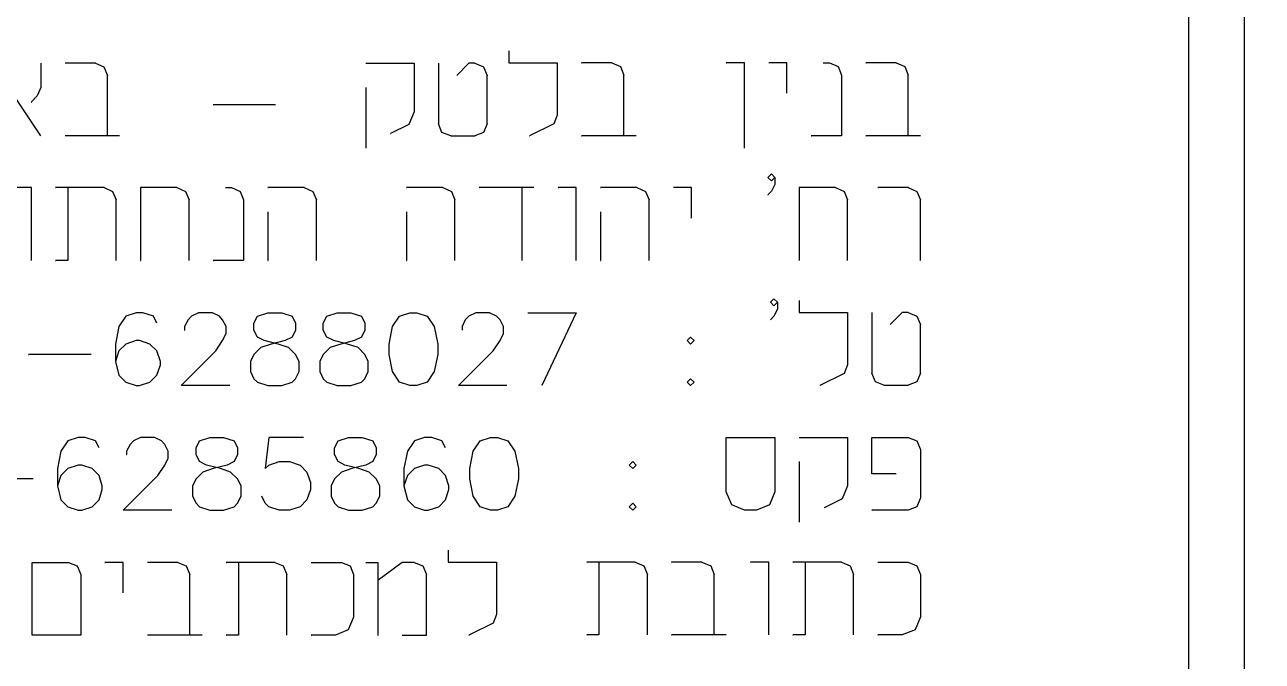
# Model space of a CAD drawing. Header units: metres. Extents: x 196582 to 208442, y 561446 to 572119.
# Drawn here: x 196785.32 to 196822.69, y 563653.28 to 563672.51 of the extents above; entities that cross this region are included whole.
import ezdxf

# ---------------------------------------------------------------- set-up
doc = ezdxf.new("R2010")
doc.units = ezdxf.units.M
doc.header["$MEASUREMENT"] = 0
doc.layers.add('M1204', color=7, linetype='Continuous')
doc.layers.add('M1280', color=7, linetype='Continuous')
picture_1 = doc.add_image_def('image1.ecw', size_in_pixel=(118525, 46520))

msp = doc.modelspace()

# ---------------------------------------------------------------- linework, layer by layer
at = {"layer": 'M1204'}
for p, q in [((196820.462, 563689.57), (196820.462, 563587.96)), ((196799.938, 563671.719), (196799.938, 563671.355)), ((196785.806, 563669.147), (196784.338, 563671.349)), ((196785.806, 563671.349), (196785.806, 563670.615)), ((196787.45, 563671.349), (196786.534, 563671.349)), ((196786.534, 563671.349), (196786.54, 563671.349)), ((196787.45, 563671.349), (196787.708, 563671.238)), ((196787.708, 563671.238), (196787.82, 563670.979)), ((196795.616, 563671.349), (196797.078, 563671.349)), ((196797.078, 563671.349), (196797.078, 563669.881)), ((196797.812, 563671.349), (196797.812, 563669.511)), ((196798.728, 563671.349), (196798.364, 563670.979)), ((196798.91, 563671.349), (196798.728, 563671.349)), ((196798.91, 563671.349), (196799.174, 563671.238)), ((196799.174, 563671.238), (196799.28, 563670.979)), ((196799.938, 563671.355), (196801.4, 563671.355)), ((196801.4, 563671.355), (196801.4, 563669.887)), ((196803.049, 563671.355), (196802.133, 563671.355)), ((196802.133, 563671.355), (196802.139, 563671.355)), ((196803.049, 563671.355), (196803.308, 563671.249)), ((196803.308, 563671.249), (196803.413, 563670.985)), ((196807.053, 563671.355), (196806.502, 563671.355)), ((196806.502, 563671.355), (196806.507, 563671.355)), ((196807.053, 563668.778), (196807.053, 563671.355)), ((196808.333, 563671.355), (196807.787, 563671.355)), ((196807.787, 563671.355), (196807.793, 563671.355)), ((196808.333, 563670.439), (196808.333, 563671.355)), ((196809.431, 563671.355), (196809.619, 563671.355)), ((196809.619, 563671.355), (196809.878, 563671.249)), ((196809.878, 563671.249), (196809.983, 563670.985)), ((196810.717, 563671.355), (196810.723, 563671.355)), ((196811.633, 563671.355), (196810.717, 563671.355)), ((196811.633, 563671.355), (196811.891, 563671.249)), ((196811.891, 563671.249), (196811.997, 563670.985)), ((196787.82, 563669.147), (196787.82, 563670.979)), ((196787.82, 563670.979), (196787.825, 563670.979)), ((196787.82, 563670.979), (196787.825, 563670.979)), ((196798.364, 563670.979), (196798.37, 563670.979)), ((196799.28, 563669.511), (196799.28, 563670.979)), ((196799.28, 563670.979), (196799.286, 563670.979)), ((196799.28, 563670.979), (196799.286, 563670.979)), ((196803.413, 563669.153), (196803.413, 563670.985)), ((196803.413, 563670.985), (196803.419, 563670.985)), ((196803.413, 563670.985), (196803.419, 563670.985)), ((196809.983, 563670.985), (196809.983, 563669.153)), ((196811.997, 563669.153), (196811.997, 563670.985)), ((196811.997, 563670.985), (196812.003, 563670.985)), ((196811.997, 563670.985), (196812.003, 563670.985)), ((196785.806, 563670.615), (196785.694, 563670.357)), ((196795.616, 563670.615), (196795.616, 563668.778)), ((196785.694, 563670.357), (196785.512, 563670.169)), ((196785.512, 563670.169), (196785.518, 563670.169)), ((196792.892, 563670.093), (196791.008, 563670.093)), ((196791.008, 563670.093), (196791.013, 563670.093)), ((196797.078, 563669.881), (196796.92, 563669.494)), ((196801.4, 563669.776), (196801.294, 563669.511)), ((196801.4, 563669.887), (196801.4, 563669.776)), ((196796.92, 563669.494), (196796.368, 563669.218)), ((196797.812, 563669.511), (196797.818, 563669.511)), ((196797.918, 563669.253), (196797.812, 563669.511)), ((196797.812, 563669.511), (196797.818, 563669.511)), ((196799.28, 563669.511), (196799.174, 563669.253)), ((196801.294, 563669.511), (196800.56, 563669.147)), ((196788.184, 563669.147), (196786.534, 563669.147)), ((196786.534, 563669.147), (196786.54, 563669.147)), ((196796.368, 563669.218), (196796.374, 563669.218)), ((196798.182, 563669.147), (196797.918, 563669.253)), ((196798.182, 563669.147), (196798.91, 563669.147)), ((196799.174, 563669.253), (196798.91, 563669.147)), ((196798.91, 563669.147), (196798.916, 563669.147)), ((196798.91, 563669.147), (196798.916, 563669.147)), ((196800.56, 563669.147), (196800.566, 563669.147)), ((196803.783, 563669.153), (196802.133, 563669.153)), ((196802.133, 563669.153), (196802.139, 563669.153)), ((196809.983, 563669.153), (196809.067, 563669.153)), ((196809.067, 563669.153), (196809.073, 563669.153)), ((196812.367, 563669.153), (196810.717, 563669.153)), ((196810.717, 563669.153), (196810.723, 563669.153)), ((196795.616, 563668.778), (196795.622, 563668.778)), ((196807.758, 563667.897), (196807.864, 563668.003)), ((196807.864, 563667.791), (196807.758, 563667.897)), ((196807.864, 563668.003), (196807.969, 563667.897)), ((196807.969, 563667.897), (196807.864, 563667.791)), ((196807.969, 563667.897), (196807.969, 563667.686)), ((196785.518, 563667.586), (196784.966, 563667.586)), ((196785.518, 563665.384), (196785.518, 563667.586)), ((196787.714, 563667.586), (196786.252, 563667.586)), ((196786.252, 563667.586), (196786.258, 563667.586)), ((196786.616, 563667.586), (196786.616, 563665.384)), ((196787.714, 563667.586), (196787.972, 563667.474)), ((196787.972, 563667.474), (196788.084, 563667.216)), ((196788.818, 563667.586), (196788.818, 563665.384)), ((196789.916, 563667.586), (196788.818, 563667.586)), ((196789.916, 563667.586), (196790.174, 563667.474)), ((196790.174, 563667.474), (196790.28, 563667.216)), ((196791.377, 563667.586), (196791.565, 563667.586)), ((196791.565, 563667.586), (196791.824, 563667.474)), ((196791.824, 563667.474), (196791.929, 563667.216)), ((196792.663, 563667.586), (196792.669, 563667.586)), ((196793.761, 563667.586), (196792.663, 563667.586)), ((196793.761, 563667.586), (196794.019, 563667.474)), ((196794.019, 563667.474), (196794.125, 563667.216)), ((196797.947, 563667.586), (196796.849, 563667.586)), ((196796.849, 563667.586), (196796.855, 563667.586)), ((196797.947, 563667.586), (196798.206, 563667.474)), ((196798.206, 563667.474), (196798.311, 563667.216)), ((196800.695, 563667.586), (196799.045, 563667.586)), ((196799.045, 563667.586), (196799.051, 563667.586)), ((196800.325, 563667.586), (196800.325, 563665.384)), ((196801.975, 563667.586), (196801.429, 563667.586)), ((196801.429, 563667.586), (196801.435, 563667.586)), ((196801.975, 563665.384), (196801.975, 563667.586)), ((196803.807, 563667.586), (196802.709, 563667.586)), ((196802.709, 563667.586), (196802.715, 563667.586)), ((196803.807, 563667.586), (196804.065, 563667.474)), ((196804.065, 563667.474), (196804.177, 563667.216)), ((196805.457, 563667.586), (196804.905, 563667.586)), ((196804.905, 563667.586), (196804.911, 563667.586)), ((196805.457, 563666.664), (196805.457, 563667.586)), ((196807.864, 563667.48), (196807.758, 563667.374)), ((196807.969, 563667.686), (196807.864, 563667.48)), ((196808.703, 563667.586), (196808.703, 563665.384)), ((196809.801, 563667.586), (196808.703, 563667.586)), ((196809.801, 563667.586), (196810.06, 563667.474)), ((196810.06, 563667.474), (196810.165, 563667.216)), ((196811.997, 563667.586), (196811.081, 563667.586)), ((196811.081, 563667.586), (196811.087, 563667.586)), ((196811.997, 563667.586), (196812.255, 563667.474)), ((196812.255, 563667.474), (196812.367, 563667.216)), ((196788.084, 563665.384), (196788.084, 563667.216)), ((196788.084, 563667.216), (196788.09, 563667.216)), ((196788.084, 563667.216), (196788.09, 563667.216)), ((196790.28, 563665.384), (196790.28, 563667.216)), ((196790.28, 563667.216), (196790.285, 563667.216)), ((196790.28, 563667.216), (196790.285, 563667.216)), ((196791.929, 563667.216), (196791.929, 563665.384)), ((196794.125, 563665.384), (196794.125, 563667.216)), ((196794.125, 563667.216), (196794.131, 563667.216)), ((196794.125, 563667.216), (196794.131, 563667.216)), ((196798.311, 563665.384), (196798.311, 563667.216)), ((196798.311, 563667.216), (196798.317, 563667.216)), ((196798.311, 563667.216), (196798.317, 563667.216)), ((196804.177, 563665.384), (196804.177, 563667.216)), ((196804.177, 563667.216), (196804.182, 563667.216)), ((196804.177, 563667.216), (196804.182, 563667.216)), ((196807.758, 563667.374), (196807.764, 563667.374)), ((196810.165, 563665.384), (196810.165, 563667.216)), ((196810.165, 563667.216), (196810.171, 563667.216)), ((196810.165, 563667.216), (196810.171, 563667.216)), ((196812.367, 563665.384), (196812.367, 563667.216)), ((196812.367, 563667.216), (196812.373, 563667.216)), ((196812.367, 563667.216), (196812.373, 563667.216)), ((196792.663, 563666.852), (196792.663, 563665.384)), ((196796.849, 563666.852), (196796.849, 563665.384)), ((196802.709, 563666.852), (196802.709, 563665.384)), ((196786.252, 563665.384), (196786.258, 563665.384)), ((196786.616, 563665.384), (196786.252, 563665.384)), ((196788.818, 563665.384), (196788.824, 563665.384)), ((196791.929, 563665.384), (196791.013, 563665.384)), ((196791.013, 563665.384), (196791.019, 563665.384)), ((196792.663, 563665.384), (196792.669, 563665.384)), ((196796.849, 563665.384), (196796.855, 563665.384)), ((196800.325, 563665.384), (196800.331, 563665.384)), ((196802.709, 563665.384), (196802.715, 563665.384)), ((196808.703, 563665.384), (196808.709, 563665.384)), ((196807.834, 563664.122), (196807.94, 563664.222)), ((196807.94, 563664.016), (196807.834, 563664.122)), ((196807.94, 563664.222), (196808.046, 563664.122)), ((196808.046, 563664.122), (196807.94, 563664.016)), ((196808.046, 563664.122), (196808.046, 563663.91)), ((196808.703, 563664.18), (196808.703, 563663.811)), ((196788.366, 563663.699), (196788.16, 563663.388)), ((196788.683, 563663.805), (196788.366, 563663.699)), ((196788.888, 563663.805), (196788.683, 563663.805)), ((196789.205, 563663.699), (196788.888, 563663.805)), ((196789.311, 563663.488), (196789.205, 563663.699)), ((196790.356, 563663.699), (196790.25, 563663.593)), ((196790.567, 563663.805), (196790.356, 563663.699)), ((196790.984, 563663.805), (196790.567, 563663.805)), ((196791.195, 563663.699), (196790.984, 563663.805)), ((196791.295, 563663.593), (196791.195, 563663.699)), ((196792.241, 563663.488), (196792.346, 563663.699)), ((196792.346, 563663.699), (196792.657, 563663.805)), ((196792.657, 563663.805), (196793.08, 563663.805)), ((196793.08, 563663.805), (196793.086, 563663.805)), ((196793.08, 563663.805), (196793.391, 563663.699)), ((196793.391, 563663.699), (196793.497, 563663.488)), ((196794.331, 563663.488), (196794.436, 563663.699)), ((196794.436, 563663.699), (196794.753, 563663.805)), ((196794.753, 563663.805), (196795.17, 563663.805)), ((196795.17, 563663.805), (196795.176, 563663.805)), ((196795.17, 563663.805), (196795.487, 563663.699)), ((196795.487, 563663.699), (196795.587, 563663.488)), ((196796.427, 563663.388), (196796.638, 563663.699)), ((196796.638, 563663.699), (196796.949, 563663.805)), ((196796.949, 563663.805), (196797.161, 563663.805)), ((196797.161, 563663.805), (196797.472, 563663.699)), ((196797.161, 563663.805), (196797.166, 563663.805)), ((196797.472, 563663.699), (196797.683, 563663.388)), ((196798.728, 563663.699), (196798.622, 563663.593)), ((196798.94, 563663.805), (196798.728, 563663.699)), ((196799.356, 563663.805), (196798.94, 563663.805)), ((196799.568, 563663.699), (196799.356, 563663.805)), ((196799.673, 563663.593), (196799.568, 563663.699)), ((196800.507, 563663.805), (196801.975, 563663.805)), ((196801.975, 563663.805), (196800.93, 563661.603)), ((196807.94, 563663.699), (196807.834, 563663.593)), ((196808.046, 563663.91), (196807.94, 563663.699)), ((196808.703, 563663.811), (196810.165, 563663.811)), ((196810.165, 563663.811), (196810.165, 563662.343)), ((196810.899, 563663.811), (196810.899, 563661.979)), ((196811.815, 563663.811), (196811.451, 563663.447)), ((196811.997, 563663.811), (196811.815, 563663.811)), ((196811.997, 563663.811), (196812.255, 563663.705)), ((196812.255, 563663.705), (196812.367, 563663.447)), ((196788.16, 563663.388), (196788.054, 563662.859)), ((196790.25, 563663.593), (196790.145, 563663.388)), ((196790.145, 563663.388), (196790.145, 563663.282)), ((196791.401, 563663.388), (196791.295, 563663.593)), ((196791.401, 563663.176), (196791.401, 563663.388)), ((196792.241, 563663.282), (196792.241, 563663.488)), ((196793.497, 563663.488), (196793.497, 563663.282)), ((196794.331, 563663.282), (196794.331, 563663.488)), ((196795.587, 563663.488), (196795.587, 563663.282)), ((196796.321, 563662.859), (196796.427, 563663.388)), ((196797.683, 563663.388), (196797.789, 563662.859)), ((196798.622, 563663.593), (196798.523, 563663.388)), ((196798.523, 563663.388), (196798.523, 563663.282)), ((196799.773, 563663.388), (196799.673, 563663.593)), ((196799.773, 563663.176), (196799.773, 563663.388)), ((196807.834, 563663.593), (196807.84, 563663.593)), ((196811.451, 563663.447), (196811.457, 563663.447)), ((196812.367, 563661.979), (196812.367, 563663.447)), ((196812.367, 563663.447), (196812.373, 563663.447)), ((196812.367, 563663.447), (196812.373, 563663.447)), ((196788.683, 563662.965), (196788.366, 563662.859)), ((196788.788, 563662.965), (196788.683, 563662.965)), ((196789.099, 563662.859), (196788.788, 563662.965)), ((196790.145, 563663.282), (196790.15, 563663.282)), ((196791.09, 563662.654), (196791.295, 563662.965)), ((196791.295, 563662.965), (196791.401, 563663.176)), ((196792.346, 563663.071), (196792.241, 563663.282)), ((196792.552, 563662.965), (196792.346, 563663.071)), ((196792.974, 563662.859), (196792.552, 563662.965)), ((196793.18, 563662.965), (196792.763, 563662.859)), ((196793.391, 563663.071), (196793.18, 563662.965)), ((196793.497, 563663.282), (196793.391, 563663.071)), ((196794.436, 563663.071), (196794.331, 563663.282)), ((196794.648, 563662.965), (196794.436, 563663.071)), ((196795.065, 563662.859), (196794.648, 563662.965)), ((196795.276, 563662.965), (196794.859, 563662.859)), ((196795.487, 563663.071), (196795.276, 563662.965)), ((196795.587, 563663.282), (196795.487, 563663.071)), ((196798.523, 563663.282), (196798.529, 563663.282)), ((196799.462, 563662.654), (196799.673, 563662.965)), ((196799.673, 563662.965), (196799.773, 563663.176)), ((196805.321, 563662.965), (196805.427, 563663.071)), ((196805.427, 563662.859), (196805.321, 563662.965)), ((196805.427, 563663.071), (196805.433, 563663.071)), ((196805.427, 563663.071), (196805.533, 563662.965)), ((196805.533, 563662.965), (196805.427, 563662.859)), ((196787.32, 563662.548), (196785.436, 563662.548)), ((196785.436, 563662.548), (196785.442, 563662.548)), ((196788.054, 563662.859), (196788.054, 563662.337)), ((196788.16, 563662.654), (196788.054, 563662.337)), ((196788.366, 563662.859), (196788.16, 563662.654)), ((196789.311, 563662.654), (196789.099, 563662.859)), ((196789.416, 563662.337), (196789.311, 563662.654)), ((196790.045, 563661.603), (196791.09, 563662.654)), ((196792.241, 563662.548), (196792.135, 563662.337)), ((196792.452, 563662.76), (196792.241, 563662.548)), ((196792.763, 563662.859), (196792.452, 563662.76)), ((196793.286, 563662.76), (196792.974, 563662.859)), ((196793.497, 563662.548), (196793.286, 563662.76)), ((196793.603, 563662.337), (196793.497, 563662.548)), ((196794.331, 563662.548), (196794.231, 563662.337)), ((196794.542, 563662.76), (196794.331, 563662.548)), ((196794.859, 563662.859), (196794.542, 563662.76)), ((196795.382, 563662.76), (196795.065, 563662.859)), ((196795.587, 563662.548), (196795.382, 563662.76)), ((196795.693, 563662.337), (196795.587, 563662.548)), ((196796.321, 563662.548), (196796.321, 563662.859)), ((196796.427, 563662.026), (196796.321, 563662.548)), ((196797.789, 563662.548), (196797.683, 563662.026)), ((196797.789, 563662.859), (196797.789, 563662.548)), ((196798.417, 563661.603), (196799.462, 563662.654)), ((196788.054, 563662.337), (196788.06, 563662.337)), ((196788.054, 563662.337), (196788.16, 563661.92)), ((196789.311, 563661.92), (196789.416, 563662.231)), ((196789.416, 563662.231), (196789.416, 563662.337)), ((196792.135, 563662.337), (196792.135, 563662.026)), ((196793.603, 563662.026), (196793.603, 563662.337)), ((196794.231, 563662.337), (196794.231, 563662.026)), ((196795.693, 563662.026), (196795.693, 563662.337)), ((196810.165, 563662.231), (196810.06, 563661.973)), ((196810.165, 563662.343), (196810.165, 563662.231)), ((196788.16, 563661.92), (196788.366, 563661.709)), ((196789.099, 563661.709), (196789.311, 563661.92)), ((196792.135, 563662.026), (196792.241, 563661.814)), ((196792.241, 563661.814), (196792.346, 563661.709)), ((196793.391, 563661.709), (196793.497, 563661.814)), ((196793.497, 563661.814), (196793.603, 563662.026)), ((196794.231, 563662.026), (196794.331, 563661.814)), ((196794.331, 563661.814), (196794.436, 563661.709)), ((196795.487, 563661.709), (196795.587, 563661.814)), ((196795.587, 563661.814), (196795.693, 563662.026)), ((196796.638, 563661.709), (196796.427, 563662.026)), ((196797.683, 563662.026), (196797.472, 563661.709)), ((196805.321, 563661.709), (196805.427, 563661.814)), ((196805.427, 563661.814), (196805.433, 563661.814)), ((196805.427, 563661.814), (196805.533, 563661.709)), ((196810.06, 563661.973), (196809.326, 563661.603)), ((196810.899, 563661.979), (196810.905, 563661.979)), ((196811.005, 563661.72), (196810.899, 563661.979)), ((196810.899, 563661.979), (196810.905, 563661.979)), ((196812.367, 563661.979), (196812.255, 563661.72)), ((196788.366, 563661.709), (196788.683, 563661.603)), ((196788.683, 563661.603), (196788.788, 563661.603)), ((196788.788, 563661.603), (196789.099, 563661.709)), ((196791.507, 563661.603), (196790.045, 563661.603)), ((196792.346, 563661.709), (196792.657, 563661.603)), ((196792.657, 563661.603), (196793.08, 563661.603)), ((196793.08, 563661.603), (196793.391, 563661.709)), ((196794.436, 563661.709), (196794.753, 563661.603)), ((196794.753, 563661.603), (196795.17, 563661.603)), ((196795.17, 563661.603), (196795.487, 563661.709)), ((196796.949, 563661.603), (196796.638, 563661.709)), ((196797.161, 563661.603), (196796.949, 563661.603)), ((196797.472, 563661.709), (196797.161, 563661.603)), ((196799.879, 563661.603), (196798.417, 563661.603)), ((196800.93, 563661.603), (196800.936, 563661.603)), ((196805.427, 563661.603), (196805.321, 563661.709)), ((196805.533, 563661.709), (196805.427, 563661.603)), ((196809.326, 563661.603), (196809.332, 563661.603)), ((196811.263, 563661.615), (196811.005, 563661.72)), ((196811.263, 563661.615), (196811.997, 563661.615)), ((196812.255, 563661.72), (196811.997, 563661.615)), ((196811.997, 563661.615), (196812.003, 563661.615)), ((196811.997, 563661.615), (196812.003, 563661.615)), ((196786.616, 563659.936), (196786.41, 563659.624)), ((196786.933, 563660.041), (196786.616, 563659.936)), ((196787.138, 563660.041), (196786.933, 563660.041)), ((196787.456, 563659.936), (196787.138, 563660.041)), ((196787.561, 563659.724), (196787.456, 563659.936)), ((196788.606, 563659.936), (196788.501, 563659.83)), ((196788.818, 563660.041), (196788.606, 563659.936)), ((196789.234, 563660.041), (196788.818, 563660.041)), ((196789.446, 563659.936), (196789.234, 563660.041)), ((196789.546, 563659.83), (196789.446, 563659.936)), ((196790.491, 563659.724), (196790.597, 563659.936)), ((196790.597, 563659.936), (196790.908, 563660.041)), ((196790.908, 563660.041), (196791.325, 563660.041)), ((196791.325, 563660.041), (196791.33, 563660.041)), ((196791.325, 563660.041), (196791.642, 563659.936)), ((196791.642, 563659.936), (196791.747, 563659.724)), ((196792.687, 563660.041), (196792.581, 563659.096)), ((196793.732, 563660.041), (196792.687, 563660.041)), ((196794.677, 563659.724), (196794.783, 563659.936)), ((196794.783, 563659.936), (196795.094, 563660.041)), ((196795.094, 563660.041), (196795.511, 563660.041)), ((196795.511, 563660.041), (196795.517, 563660.041)), ((196795.511, 563660.041), (196795.828, 563659.936)), ((196795.828, 563659.936), (196795.933, 563659.724)), ((196797.084, 563659.936), (196796.873, 563659.624)), ((196797.395, 563660.041), (196797.084, 563659.936)), ((196797.607, 563660.041), (196797.395, 563660.041)), ((196797.918, 563659.936), (196797.607, 563660.041)), ((196798.024, 563659.724), (196797.918, 563659.936)), ((196798.863, 563659.624), (196799.075, 563659.936)), ((196799.075, 563659.936), (196799.386, 563660.041)), ((196799.386, 563660.041), (196799.597, 563660.041)), ((196799.597, 563660.041), (196799.603, 563660.041)), ((196799.597, 563660.041), (196799.908, 563659.936)), ((196799.908, 563659.936), (196800.12, 563659.624)), ((196806.502, 563660.041), (196807.969, 563660.041)), ((196806.502, 563658.391), (196806.502, 563660.041)), ((196807.969, 563660.041), (196807.969, 563658.391)), ((196807.969, 563660.041), (196807.975, 563660.041)), ((196808.703, 563660.041), (196810.165, 563660.041)), ((196810.165, 563660.041), (196810.165, 563658.573)), ((196810.899, 563660.041), (196811.997, 563660.041)), ((196810.899, 563658.943), (196810.899, 563660.041)), ((196811.997, 563660.041), (196812.255, 563659.936)), ((196812.255, 563659.936), (196812.367, 563659.671)), ((196786.41, 563659.624), (196786.305, 563659.096)), ((196788.501, 563659.83), (196788.395, 563659.624)), ((196788.395, 563659.624), (196788.395, 563659.519)), ((196789.651, 563659.624), (196789.546, 563659.83)), ((196789.651, 563659.413), (196789.651, 563659.624)), ((196790.491, 563659.519), (196790.491, 563659.724)), ((196791.747, 563659.724), (196791.747, 563659.519)), ((196794.677, 563659.519), (196794.677, 563659.724)), ((196795.933, 563659.724), (196795.933, 563659.519)), ((196796.873, 563659.624), (196796.767, 563659.096)), ((196798.758, 563659.096), (196798.863, 563659.624)), ((196800.12, 563659.624), (196800.225, 563659.096)), ((196812.367, 563659.671), (196812.367, 563658.209)), ((196786.933, 563659.202), (196786.616, 563659.096)), ((196787.039, 563659.202), (196786.933, 563659.202)), ((196787.35, 563659.096), (196787.039, 563659.202)), ((196788.395, 563659.519), (196788.401, 563659.519)), ((196789.34, 563658.891), (196789.546, 563659.202)), ((196789.546, 563659.202), (196789.651, 563659.413)), ((196790.597, 563659.307), (196790.491, 563659.519)), ((196790.802, 563659.202), (196790.597, 563659.307)), ((196791.225, 563659.096), (196790.802, 563659.202)), ((196791.43, 563659.202), (196791.013, 563659.096)), ((196791.642, 563659.307), (196791.43, 563659.202)), ((196791.747, 563659.519), (196791.642, 563659.307)), ((196792.581, 563659.096), (196792.687, 563659.202)), ((196792.687, 563659.202), (196793.004, 563659.307)), ((196793.004, 563659.307), (196793.315, 563659.307)), ((196793.315, 563659.307), (196793.632, 563659.202)), ((196793.632, 563659.202), (196793.837, 563658.99)), ((196794.783, 563659.307), (196794.677, 563659.519)), ((196794.988, 563659.202), (196794.783, 563659.307)), ((196795.411, 563659.096), (196794.988, 563659.202)), ((196795.616, 563659.202), (196795.2, 563659.096)), ((196795.828, 563659.307), (196795.616, 563659.202)), ((196795.933, 563659.519), (196795.828, 563659.307)), ((196797.395, 563659.202), (196797.084, 563659.096)), ((196797.501, 563659.202), (196797.395, 563659.202)), ((196797.818, 563659.096), (196797.501, 563659.202)), ((196803.572, 563659.202), (196803.678, 563659.307)), ((196803.678, 563659.096), (196803.572, 563659.202)), ((196803.678, 563659.307), (196803.683, 563659.307)), ((196803.678, 563659.307), (196803.783, 563659.202)), ((196803.783, 563659.202), (196803.678, 563659.096)), ((196808.703, 563659.307), (196808.703, 563657.476)), ((196786.305, 563659.096), (196786.305, 563658.573)), ((196786.41, 563658.891), (196786.305, 563658.573)), ((196786.616, 563659.096), (196786.41, 563658.891)), ((196787.561, 563658.891), (196787.35, 563659.096)), ((196787.661, 563658.573), (196787.561, 563658.891)), ((196788.289, 563657.84), (196789.34, 563658.891)), ((196790.696, 563658.99), (196790.491, 563658.785)), ((196791.013, 563659.096), (196790.696, 563658.99)), ((196791.536, 563658.99), (196791.225, 563659.096)), ((196791.747, 563658.785), (196791.536, 563658.99)), ((196793.837, 563658.99), (196793.943, 563658.679)), ((196794.888, 563658.99), (196794.677, 563658.785)), ((196795.2, 563659.096), (196794.888, 563658.99)), ((196795.722, 563658.99), (196795.411, 563659.096)), ((196795.933, 563658.785), (196795.722, 563658.99)), ((196796.767, 563659.096), (196796.767, 563658.573)), ((196796.873, 563658.891), (196796.767, 563658.573)), ((196797.084, 563659.096), (196796.873, 563658.891)), ((196798.024, 563658.891), (196797.818, 563659.096)), ((196798.129, 563658.573), (196798.024, 563658.891)), ((196798.758, 563658.785), (196798.758, 563659.096)), ((196800.225, 563659.096), (196800.225, 563658.785)), ((196811.633, 563658.943), (196810.899, 563658.943)), ((196785.571, 563658.785), (196783.686, 563658.785)), ((196786.305, 563658.573), (196786.311, 563658.573)), ((196786.305, 563658.573), (196786.41, 563658.157)), ((196787.561, 563658.157), (196787.661, 563658.468)), ((196787.661, 563658.468), (196787.661, 563658.573)), ((196790.491, 563658.785), (196790.385, 563658.573)), ((196790.385, 563658.573), (196790.385, 563658.262)), ((196791.853, 563658.573), (196791.747, 563658.785)), ((196791.853, 563658.262), (196791.853, 563658.573)), ((196793.943, 563658.468), (196793.837, 563658.157)), ((196793.943, 563658.679), (196793.943, 563658.468)), ((196794.677, 563658.785), (196794.571, 563658.573)), ((196794.571, 563658.573), (196794.571, 563658.262)), ((196796.039, 563658.573), (196795.933, 563658.785)), ((196796.039, 563658.262), (196796.039, 563658.573)), ((196796.767, 563658.573), (196796.773, 563658.573)), ((196796.767, 563658.573), (196796.873, 563658.157)), ((196798.024, 563658.157), (196798.129, 563658.468)), ((196798.129, 563658.468), (196798.129, 563658.573)), ((196798.863, 563658.262), (196798.758, 563658.785)), ((196800.225, 563658.785), (196800.12, 563658.262)), ((196810.165, 563658.573), (196810.007, 563658.186)), ((196786.41, 563658.157), (196786.616, 563657.945)), ((196787.35, 563657.945), (196787.561, 563658.157)), ((196790.385, 563658.262), (196790.491, 563658.051)), ((196791.747, 563658.051), (196791.853, 563658.262)), ((196792.475, 563658.262), (196792.481, 563658.262)), ((196792.581, 563658.051), (196792.475, 563658.262)), ((196793.837, 563658.157), (196793.632, 563657.945)), ((196794.571, 563658.262), (196794.677, 563658.051)), ((196795.933, 563658.051), (196796.039, 563658.262)), ((196796.873, 563658.157), (196797.084, 563657.945)), ((196797.818, 563657.945), (196798.024, 563658.157)), ((196799.075, 563657.945), (196798.863, 563658.262)), ((196800.12, 563658.262), (196799.908, 563657.945)), ((196806.666, 563658.004), (196806.502, 563658.391)), ((196807.969, 563658.391), (196807.805, 563658.004)), ((196810.007, 563658.186), (196809.455, 563657.91)), ((196812.367, 563658.209), (196812.255, 563657.945)), ((196786.616, 563657.945), (196786.933, 563657.84)), ((196786.933, 563657.84), (196787.039, 563657.84)), ((196787.039, 563657.84), (196787.35, 563657.945)), ((196789.757, 563657.84), (196788.289, 563657.84)), ((196790.491, 563658.051), (196790.597, 563657.945)), ((196790.597, 563657.945), (196790.908, 563657.84)), ((196790.908, 563657.84), (196791.325, 563657.84)), ((196791.325, 563657.84), (196791.642, 563657.945)), ((196791.642, 563657.945), (196791.747, 563658.051)), ((196792.687, 563657.945), (196792.581, 563658.051)), ((196793.004, 563657.84), (196792.687, 563657.945)), ((196793.315, 563657.84), (196793.004, 563657.84)), ((196793.632, 563657.945), (196793.315, 563657.84)), ((196794.677, 563658.051), (196794.783, 563657.945)), ((196794.783, 563657.945), (196795.094, 563657.84)), ((196795.094, 563657.84), (196795.511, 563657.84)), ((196795.511, 563657.84), (196795.828, 563657.945)), ((196795.828, 563657.945), (196795.933, 563658.051)), ((196797.084, 563657.945), (196797.395, 563657.84)), ((196797.395, 563657.84), (196797.501, 563657.84)), ((196797.501, 563657.84), (196797.818, 563657.945)), ((196799.386, 563657.84), (196799.075, 563657.945)), ((196799.597, 563657.84), (196799.386, 563657.84)), ((196799.908, 563657.945), (196799.597, 563657.84)), ((196803.572, 563657.945), (196803.678, 563658.051)), ((196803.678, 563657.84), (196803.572, 563657.945)), ((196803.678, 563658.051), (196803.683, 563658.051)), ((196803.678, 563658.051), (196803.783, 563657.945)), ((196803.783, 563657.945), (196803.678, 563657.84)), ((196807.053, 563657.84), (196806.666, 563658.004)), ((196807.418, 563657.84), (196807.053, 563657.84)), ((196807.805, 563658.004), (196807.418, 563657.84)), ((196809.455, 563657.91), (196809.461, 563657.91)), ((196811.997, 563657.84), (196810.899, 563657.84)), ((196810.899, 563657.84), (196810.905, 563657.84)), ((196812.255, 563657.945), (196811.997, 563657.84)), ((196808.703, 563657.476), (196808.709, 563657.476)), ((196798.106, 563656.636), (196798.106, 563656.272)), ((196785.542, 563654.064), (196785.542, 563656.26)), ((196785.542, 563656.26), (196786.639, 563656.26)), ((196786.639, 563656.26), (196786.898, 563656.155)), ((196787.737, 563656.26), (196787.743, 563656.26)), ((196788.289, 563656.26), (196787.737, 563656.26)), ((196788.289, 563655.344), (196788.289, 563656.26)), ((196789.023, 563656.26), (196789.029, 563656.26)), ((196789.939, 563656.26), (196789.023, 563656.26)), ((196789.939, 563656.26), (196790.197, 563656.155)), ((196792.869, 563656.26), (196791.401, 563656.26)), ((196791.401, 563656.26), (196791.407, 563656.26)), ((196791.771, 563656.26), (196791.771, 563654.064)), ((196792.869, 563656.26), (196793.127, 563656.155)), ((196793.967, 563656.26), (196794.883, 563656.26)), ((196794.883, 563656.26), (196795.141, 563656.155)), ((196795.616, 563656.26), (196795.98, 563656.26)), ((196795.98, 563656.26), (196795.98, 563654.064)), ((196796.714, 563656.26), (196795.98, 563655.714)), ((196797.078, 563656.26), (196796.714, 563656.26)), ((196797.078, 563656.26), (196797.343, 563656.155)), ((196798.106, 563656.272), (196799.568, 563656.272)), ((196799.568, 563656.272), (196799.568, 563654.804)), ((196803.754, 563656.272), (196802.292, 563656.272)), ((196802.292, 563656.272), (196802.298, 563656.272)), ((196802.656, 563656.272), (196802.656, 563654.07)), ((196803.754, 563656.272), (196804.012, 563656.16)), ((196805.768, 563656.272), (196804.852, 563656.272)), ((196804.852, 563656.272), (196804.858, 563656.272)), ((196805.768, 563656.272), (196806.032, 563656.16)), ((196807.236, 563656.272), (196807.241, 563656.272)), ((196807.787, 563656.272), (196807.236, 563656.272)), ((196807.787, 563654.07), (196807.787, 563656.272)), ((196809.983, 563656.272), (196808.515, 563656.272)), ((196808.515, 563656.272), (196808.521, 563656.272)), ((196808.885, 563656.272), (196808.885, 563654.07)), ((196809.983, 563656.272), (196810.242, 563656.16)), ((196811.081, 563656.272), (196811.997, 563656.272)), ((196811.997, 563656.272), (196812.255, 563656.16)), ((196786.898, 563656.155), (196787.009, 563655.896)), ((196787.009, 563655.896), (196787.009, 563654.064)), ((196790.197, 563656.155), (196790.303, 563655.896)), ((196790.303, 563654.064), (196790.303, 563655.896)), ((196790.303, 563655.896), (196790.309, 563655.896)), ((196790.303, 563655.896), (196790.309, 563655.896)), ((196793.127, 563656.155), (196793.233, 563655.896)), ((196793.233, 563654.064), (196793.233, 563655.896)), ((196793.233, 563655.896), (196793.239, 563655.896)), ((196793.233, 563655.896), (196793.239, 563655.896)), ((196795.141, 563656.155), (196795.247, 563655.896)), ((196795.247, 563655.896), (196795.247, 563654.61)), ((196797.343, 563656.155), (196797.448, 563655.896)), ((196797.448, 563654.064), (196797.448, 563655.896)), ((196797.448, 563655.896), (196797.454, 563655.896)), ((196797.448, 563655.896), (196797.454, 563655.896)), ((196804.012, 563656.16), (196804.124, 563655.902)), ((196804.124, 563654.07), (196804.124, 563655.902)), ((196804.124, 563655.902), (196804.13, 563655.902)), ((196804.124, 563655.902), (196804.13, 563655.902)), ((196806.032, 563656.16), (196806.138, 563655.902)), ((196806.138, 563654.07), (196806.138, 563655.902)), ((196806.138, 563655.902), (196806.143, 563655.902)), ((196806.138, 563655.902), (196806.143, 563655.902)), ((196810.242, 563656.16), (196810.347, 563655.902)), ((196810.347, 563654.07), (196810.347, 563655.902)), ((196810.347, 563655.902), (196810.353, 563655.902)), ((196810.347, 563655.902), (196810.353, 563655.902)), ((196812.255, 563656.16), (196812.367, 563655.902)), ((196812.367, 563655.902), (196812.367, 563654.622)), ((196795.98, 563655.714), (196795.986, 563655.714)), ((196799.568, 563654.804), (196799.568, 563654.687)), ((196795.247, 563654.61), (196795.088, 563654.223)), ((196799.462, 563654.428), (196798.728, 563654.064)), ((196799.568, 563654.687), (196799.462, 563654.428)), ((196812.367, 563654.622), (196812.203, 563654.229)), ((196787.009, 563654.064), (196785.542, 563654.064)), ((196787.009, 563654.064), (196787.015, 563654.064)), ((196790.673, 563654.064), (196789.023, 563654.064)), ((196789.023, 563654.064), (196789.029, 563654.064)), ((196791.401, 563654.064), (196791.407, 563654.064)), ((196791.771, 563654.064), (196791.401, 563654.064)), ((196793.967, 563654.064), (196793.973, 563654.064)), ((196794.701, 563654.064), (196793.967, 563654.064)), ((196795.088, 563654.223), (196794.701, 563654.064)), ((196795.98, 563654.064), (196795.986, 563654.064)), ((196796.714, 563654.064), (196797.448, 563654.064)), ((196798.728, 563654.064), (196798.734, 563654.064)), ((196802.656, 563654.07), (196802.292, 563654.07)), ((196802.292, 563654.07), (196802.298, 563654.07)), ((196806.502, 563654.07), (196804.852, 563654.07)), ((196804.852, 563654.07), (196804.858, 563654.07)), ((196808.515, 563654.07), (196808.521, 563654.07)), ((196808.885, 563654.07), (196808.515, 563654.07)), ((196811.081, 563654.07), (196811.087, 563654.07)), ((196811.815, 563654.07), (196811.081, 563654.07)), ((196812.203, 563654.229), (196811.815, 563654.07))]:
    msp.add_line(p, q, dxfattribs=at)
at = {"layer": 'M1280'}
msp.add_lwpolyline([(196696.679, 563761.994), (196822.138, 563762.173), (196822.138, 563586.055), (196696.679, 563585.876)], close=True, dxfattribs=at)

# ---------------------------------------------------------------- pictures from other files: only their frames are drawn
image = msp.add_image(picture_1, insert=(196589.825, 561446.344), size_in_units=(11852.5, 4652))
image.dxf.flags = 7

doc.saveas('drawing.dxf')
